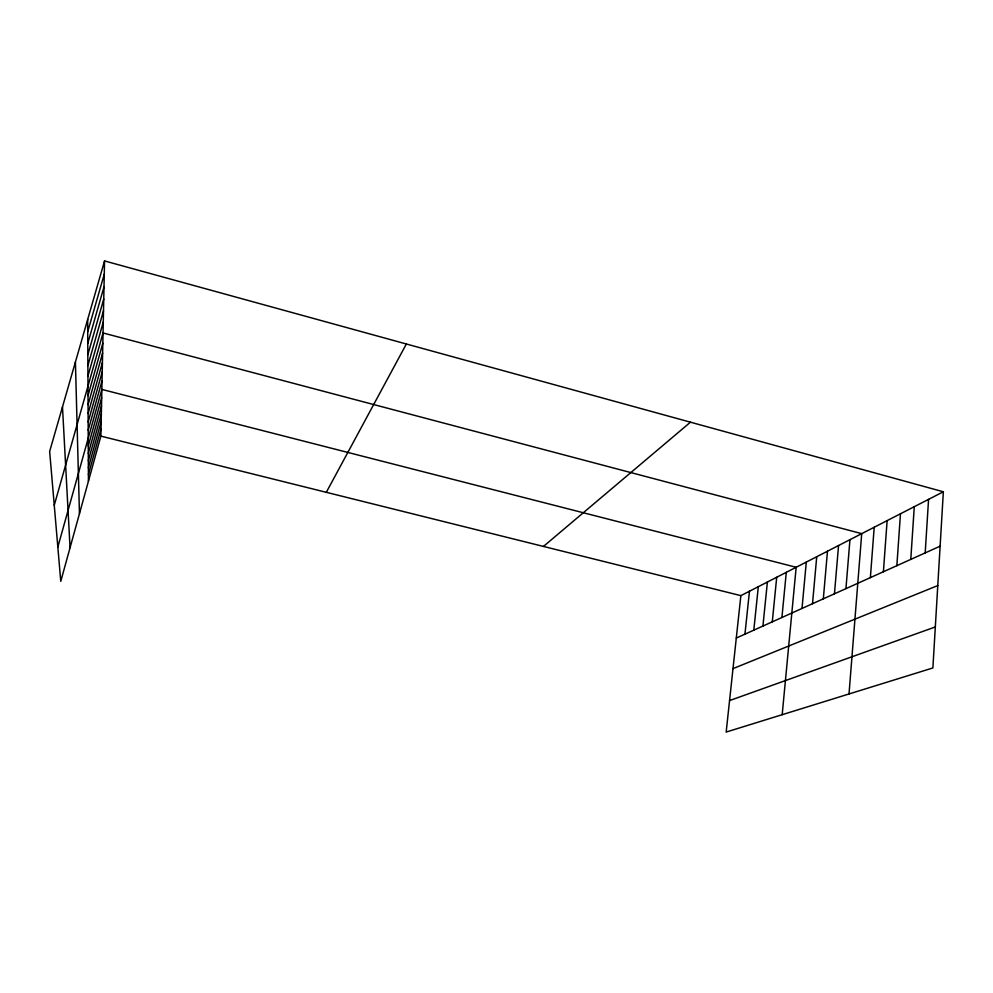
<?xml version="1.0" encoding="UTF-8"?>
<svg xmlns="http://www.w3.org/2000/svg" width="993" height="993" viewBox="0 0 993 993"><rect width="100%" height="100%" fill="white"/><g stroke="black" fill="none" stroke-linecap="round" stroke-linejoin="round"><path stroke-width="1.49" d="M104.55 260.936L49.65 451.43L60.772 581.339L100.876 436.126L104.55 260.936L943.35 491.783L932.886 667.954L726.168 732.064L740.865 595.639L943.35 491.783M925.191 552.902L928.567 499.367M910.78 559.407L914.28 506.691M896.853 565.675L900.477 513.766M883.398 571.745L887.134 520.617M870.377 577.616L874.212 527.246M849.015 693.97L861.713 533.651L103.036 332.953L54.255 505.263M845.937 588.638L849.958 539.683M834.455 593.814L838.551 545.542M823.321 598.829L827.479 551.214M812.51 603.707L816.73 556.725M802.009 608.436L806.304 562.075M782.186 714.699L796.163 567.276L101.857 389.417L57.83 547.056M781.913 617.509L786.295 572.34M772.281 621.841L776.712 577.256M762.922 626.074L767.39 582.035M753.799 630.183L758.317 586.689M744.936 634.179L749.479 591.232M88.303 453.416L101.509 405.938M88.34 460.678L101.348 413.833M88.365 467.715L101.187 421.479M88.402 474.542L101.025 428.902M88.191 430.23L102.031 380.766M88.265 445.931L101.683 397.808M88.079 404.672L102.614 353.049M88.116 413.473L102.416 362.594M88.154 421.988L102.229 371.829M88.029 395.562L102.825 343.168M87.893 365.598L103.508 310.735M87.943 376.049L103.272 322.055M87.732 331.712L104.277 274.118M87.781 343.454L104.004 286.803M87.843 354.737L103.756 298.992M326.312 492.317L406.36 343.988M543.444 546.435L690.458 422.186M736.297 638.065L940.123 546.175M733.008 668.624L937.777 585.56M729.57 700.574L935.319 626.955M100.876 436.126L740.865 595.639M62.485 406.882L70.056 547.726M75.418 362.035L79.452 513.679M87.669 319.485L88.427 481.171"/></g></svg>
